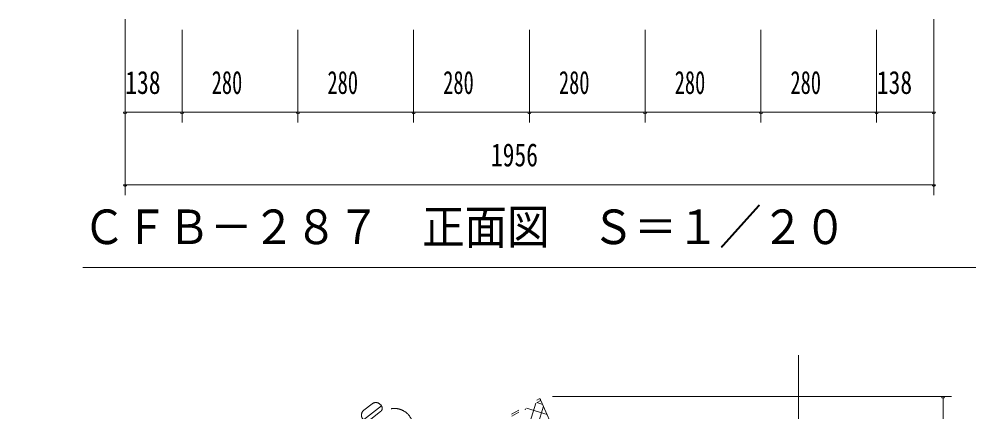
# Model space of a CAD drawing. Units: millimetres, scale not verified. Extents: x -5940 to 5940, y -4200 to 4200.
# Drawn here: x -1683 to 631, y -800 to 149 of the extents above; entities that cross this region are included whole.
import ezdxf
from ezdxf.enums import TextEntityAlignment as Align

# ---------------------------------------------------------------- set-up
doc = ezdxf.new("R2010")
doc.units = ezdxf.units.MM
doc.header["$LTSCALE"] = 10
doc.linetypes.add('USER4', pattern=[25, 6, -5, 2, -5, 2, -5])
for name, color, linetype, lineweight in [('0-2_2-0BOLD', 7, 'Continuous', 18), ('0-6_2-5DIM', 3, 'Continuous', 18), ('0-7_2-6HATCH', 2, 'USER4', 18)]:
    doc.layers.add(name, color=color, linetype=linetype, lineweight=lineweight)
doc.styles.add('ＭＳ ゴシック', font='')
doc.styles.get('ＭＳ ゴシック').set_extended_font_data('MS Gothic')

msp = doc.modelspace()

# ---------------------------------------------------------------- linework, layer by layer
at = {"layer": '0-2_2-0BOLD'}
msp.add_lwpolyline([(202.11, -662.81), (202.11, -2312.81), (-1682.89, -2312.81)], dxfattribs=at)
at = {"layer": '0-6_2-5DIM'}
for p, q in [((-1426.57, 148.88), (-1426.57, -276.12)), ((529.43, -276.12), (529.43, 148.88)), ((-1288.58, 122.75), (-1288.58, -101.12)), ((-1008.57, -101.12), (-1008.57, 122.75)), ((-728.57, 122.75), (-728.57, -101.12)), ((-448.57, -101.12), (-448.57, 122.75)), ((-168.57, 122.75), (-168.57, -101.12)), ((111.43, -101.12), (111.43, 122.75)), ((391.43, -101.12), (391.43, 122.75)), ((-1422.58, -76.12), (-1430.58, -76.12)), ((-1426.57, -76.12), (529.43, -76.12)), ((-1284.58, -76.12), (-1292.58, -76.12)), ((-1004.58, -76.12), (-1012.58, -76.12)), ((-724.58, -76.12), (-732.58, -76.12)), ((-444.58, -76.12), (-452.58, -76.12)), ((-164.57, -76.12), (-172.57, -76.12)), ((115.43, -76.12), (107.43, -76.12)), ((395.43, -76.12), (387.43, -76.12)), ((533.43, -76.12), (525.43, -76.12)), ((-1422.58, -251.12), (-1430.58, -251.12)), ((-1426.57, -251.12), (529.43, -251.12)), ((533.43, -251.12), (525.43, -251.12)), ((631.43, -451.12), (-1528.57, -451.12)), ((572.11, -762.81), (-392.84, -762.81)), ((556.11, -762.81), (548.11, -762.81)), ((552.11, -2312.81), (552.11, -762.81))]:
    msp.add_line(p, q, dxfattribs=at)
for centre in [(-1426.58, -76.12), (-1288.58, -76.12), (-1008.58, -76.12), (-728.58, -76.12), (-448.58, -76.12), (-168.57, -76.12), (111.43, -76.12), (391.43, -76.12), (529.43, -76.12), (-1426.58, -251.12), (529.43, -251.12), (552.11, -762.81)]:
    msp.add_arc(centre, 4, 180, 0, dxfattribs=at)
at = {"layer": '0-7_2-6HATCH'}
for p, q in [((-829.28, -780.51), (-849.03, -795.85)), ((-650.06, -891.02), (-425.19, -768.79)), ((-433.22, -778.85), (-517.05, -1052.08)), ((-501.67, -1070.15), (-414.53, -786.11)), ((-416.35, -782.01), (-430.86, -777.56)), ((-808.46, -799.16), (-836.1, -820.63)), ((-532.42, -1034), (-458.33, -792.5)), ((-455.46, -790.94), (-405.57, -806.24))]:
    msp.add_line(p, q, dxfattribs=at)
msp.add_lwpolyline([(-851.67, -816.89), (-850.13, -818.87), (-806.7, -785.13), (-808.23, -783.15)], dxfattribs=at)
msp.add_lwpolyline([(-471.69, -1105.4), (-649.45, -896.39), (-420.78, -772.08), (-310.93, -1018.89)], close=True, dxfattribs=at)
for centre, radius, start, end in [((-820.08, -792.36), 15, 37.83971, 127.83971), ((-814.6, -791.27), 10, 307.83841, 37.83841), ((-424, -770.99), 2.5, 298.5303, 118.5303), ((-839.82, -807.69), 15, 127.83971, 217.83969), ((-775, -836.63), 45, 23.90366, 126.58403)]:
    msp.add_arc(centre, radius, start, end, dxfattribs=at)

# ---------------------------------------------------------------- texts
at = {"layer": '0-6_2-5DIM', "color": 7, "style": 'ＭＳ ゴシック'}
for s, height, width, p in [('138', 55.72, 0.75, (-1426.08, -48.52)), ('280', 55.72, 0.65, (-1217.08, -48.52)), ('280', 55.72, 0.65, (-937.07, -48.52)), ('280', 55.72, 0.65, (-657.08, -48.52)), ('280', 55.72, 0.65, (-377.08, -48.52)), ('280', 55.72, 0.65, (-97.08, -48.52)), ('280', 55.72, 0.65, (182.92, -48.52)), ('138', 55.72, 0.75, (391.93, -48.52)), ('1956', 55.72, 0.75, (-541.58, -223.52)), ('ＣＦＢ－２８７\u3000正面図\u3000Ｓ＝１／２０', 83.58, 0.9, (-1528.58, -419.72))]:
    msp.add_text(s, height=height, dxfattribs=dict(at, width=width)).set_placement(p, align=Align.BOTTOM_LEFT)

doc.saveas('drawing.dxf')
